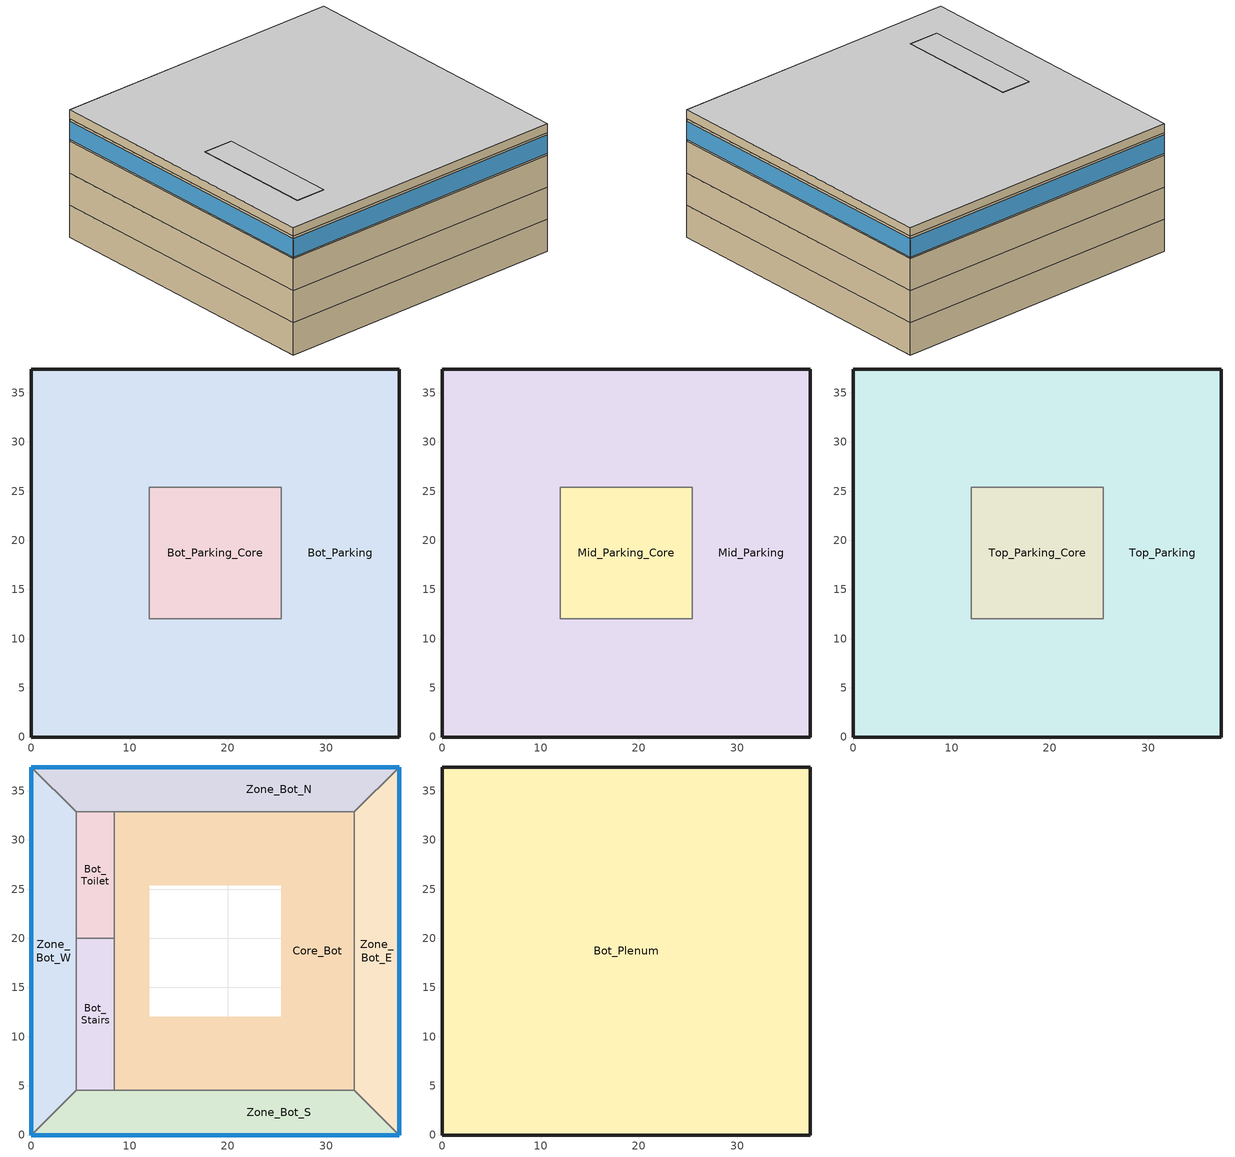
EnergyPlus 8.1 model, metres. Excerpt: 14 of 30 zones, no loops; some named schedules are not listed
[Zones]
Bot_Parking
 floor ground (SGP_Car_Park_Floor): 0,0 0,37.42 12,37.42 12,0 z0; 25.42,0 25.42,37.42 37.42,37.42 37.42,0 z0; 12,25.42 12,37.42 25.42,37.42 25.42,25.42 z0; 12,0 12,12 25.42,12 25.42,0 z0
 wall outside (SGP_Car_Park_Wall): 0,0 37.42,0 37.42,37.42 0,37.42 0,0 z0:4
 wall to Bot_Parking_Core (SGP_Infrared_Wall): 12,12 25.42,12 25.42,25.42 12,25.42 12,12 z0:4
 ceiling to Mid_Parking (SGP_Car_Park_Floor): 0,37.42 0,0 12,0 12,37.42 z4; 25.42,37.42 25.42,0 37.42,0 37.42,37.42 z4; 12,12 12,0 25.42,0 25.42,12 z4; 12,37.42 12,25.42 25.42,25.42 25.42,37.42 z4
Bot_Parking_Core
 floor ground (SGP_Car_Park_Floor): 12,12 12,25.42 25.42,25.42 25.42,12 z0
 wall to Bot_Parking (SGP_Infrared_Wall): 12,12 25.42,12 25.42,25.42 12,25.42 12,12 z0:4
 ceiling to Mid_Parking (SGP_Car_Park_Floor): 12,25.42 12,12 25.42,12 25.42,25.42 z4
Mid_Parking
 floor to Bot_Parking (SGP_Car_Park_Floor): 0,0 0,37.42 12,37.42 12,0 z4; 25.42,0 25.42,37.42 37.42,37.42 37.42,0 z4; 12,25.42 12,37.42 25.42,37.42 25.42,25.42 z4; 12,0 12,12 25.42,12 25.42,0 z4
 wall outside (SGP_Car_Park_Wall): 0,0 37.42,0 37.42,37.42 0,37.42 0,0 z4:8
 wall to Mid_Parking_Core (SGP_Infrared_Wall): 12,12 25.42,12 25.42,25.42 12,25.42 12,12 z4:8
 ceiling to Top_Parking (SGP_Car_Park_Floor): 0,37.42 0,0 12,0 12,37.42 z8; 25.42,37.42 25.42,0 37.42,0 37.42,37.42 z8; 12,12 12,0 25.42,0 25.42,12 z8; 12,37.42 12,25.42 25.42,25.42 25.42,37.42 z8
Mid_Parking_Core
 floor to Bot_Parking (SGP_Car_Park_Floor): 12,12 12,25.42 25.42,25.42 25.42,12 z4
 wall to Mid_Parking (SGP_Infrared_Wall): 12,12 25.42,12 25.42,25.42 12,25.42 12,12 z4:8
 ceiling to Top_Parking (SGP_Car_Park_Floor): 12,25.42 12,12 25.42,12 25.42,25.42 z8
Top_Parking
 floor to Mid_Parking (SGP_Car_Park_Floor): 0,0 0,37.42 12,37.42 12,0 z8; 25.42,0 25.42,37.42 37.42,37.42 37.42,0 z8; 12,25.42 12,37.42 25.42,37.42 25.42,25.42 z8; 12,0 12,12 25.42,12 25.42,0 z8
 wall outside (SGP_Car_Park_Wall): 0,0 37.42,0 37.42,37.42 0,37.42 0,0 z8:12
 wall to Top_Parking_Core (SGP_Infrared_Wall): 12,12 25.42,12 25.42,25.42 12,25.42 12,12 z8:12
Top_Parking_Core
 floor to Mid_Parking (SGP_Car_Park_Floor): 12,12 12,25.42 25.42,25.42 25.42,12 z8
 wall to Top_Parking (SGP_Infrared_Wall): 12,12 25.42,12 25.42,25.42 12,25.42 12,12 z8:12
 ceiling to Core_Bot (SGP_Car_Park_Floor): 12,25.42 12,12 25.42,12 25.42,25.42 z12
Core_Bot
 floor to Top_Parking (SGP_Floor): 12,32.84 12,4.57 8.46,4.57 8.46,32.84 z12; 32.84,32.84 32.84,4.57 25.42,4.57 25.42,32.84 z12; 25.42,12 25.42,4.57 12,4.57 12,12 z12; 25.42,32.84 25.42,25.42 12,25.42 12,32.84 z12
 wall to Zone_Bot_S (SGP_Infrared_Wall): 8.46,4.57 32.84,4.57 z12:14.8
 wall to Zone_Bot_N (SGP_Infrared_Wall): 32.84,32.84 8.46,32.84 z12:14.8
 wall to Zone_Bot_E (SGP_Infrared_Wall): 32.84,4.57 32.84,32.84 z12:14.8
 ceiling to Bot_Plenum (SGP_Drop_Ceiling): 8.46,32.84 8.46,4.57 32.84,4.57 32.84,32.84 z14.8
Zone_Bot_N
 floor to Top_Parking (SGP_Floor): 37.42,37.42 32.84,32.84 16.08,32.84 16.08,37.42 z12; 16.08,37.42 16.08,32.84 4.57,32.84 0,37.42 z12
 wall outside (SGP_Exterior_Wall): 37.42,37.42 0,37.42 z12:14.8
 wall to Zone_Bot_W (SGP_Infrared_Wall): 0,37.42 4.57,32.84 z12:14.8
 wall to Zone_Bot_E (SGP_Infrared_Wall): 32.84,32.84 37.42,37.42 z12:14.8
 window (SGP_SinglepaneWindow): 37.42,37.42 0,37.42 z12.2:14.5
 ceiling to Bot_Plenum (SGP_Drop_Ceiling): 0,37.42 4.57,32.84 32.84,32.84 37.42,37.42 z14.8
Zone_Bot_E
 floor to Top_Parking (SGP_Floor): 37.42,37.42 37.42,0 32.84,4.57 32.84,32.84 z12
 wall outside (SGP_Exterior_Wall): 37.42,0 37.42,37.42 z12:14.8
 wall to Zone_Bot_S (SGP_Infrared_Wall): 32.84,4.57 37.42,0 z12:14.8
 window (SGP_DoublepaneWindow): 37.42,0 37.42,37.42 z12.2:14.5
 ceiling to Bot_Plenum (SGP_Drop_Ceiling): 32.84,32.84 32.84,4.57 37.42,0 37.42,37.42 z14.8
Zone_Bot_S
 floor to Top_Parking (SGP_Floor): 16.08,4.57 16.08,0 0,0 4.57,4.57 z12; 32.84,4.57 37.42,0 16.08,0 16.08,4.57 z12
 wall outside (SGP_Exterior_Wall): 0,0 37.42,0 z12:14.8
 wall to Zone_Bot_W (SGP_Infrared_Wall): 4.57,4.57 0,0 z12:14.8
 window (SGP_SinglepaneWindow): 0,0 37.42,0 z12.2:14.5
 ceiling to Bot_Plenum (SGP_Drop_Ceiling): 4.57,4.57 0,0 37.42,0 32.84,4.57 z14.8
Zone_Bot_W
 floor to Top_Parking (SGP_Floor): 4.57,32.84 4.57,4.57 0,0 0,37.42 z12
 wall outside (SGP_Exterior_Wall): 0,37.42 0,0 z12:14.8
 window (SGP_DoublepaneWindow): 0,37.42 0,0 z12.2:14.5
 ceiling to Bot_Plenum (SGP_Drop_Ceiling): 0,37.42 0,0 4.57,4.57 4.57,32.84 z14.8
Bot_Toilet
 floor to Top_Parking (SGP_Floor): 8.46,32.84 8.46,19.99 4.57,19.99 4.57,32.84 z12
 wall to Bot_Stairs (SGP_Brick_Wall): 4.57,19.99 8.46,19.99 z12:14.8
 wall to Zone_Bot_N (SGP_Brick_Wall): 8.46,32.84 4.57,32.84 z12:14.8
 wall to Core_Bot (SGP_Brick_Wall): 8.46,19.99 8.46,32.84 z12:14.8
 wall to Zone_Bot_W (SGP_Brick_Wall): 4.57,32.84 4.57,19.99 z12:14.8
 ceiling to Bot_Plenum (SGP_Ceiling): 4.57,32.84 4.57,19.99 8.46,19.99 8.46,32.84 z14.8
Bot_Stairs
 floor to Top_Parking (SGP_Floor): 8.46,19.99 8.46,4.57 4.57,4.57 4.57,19.99 z12
 wall to Zone_Bot_S (SGP_Brick_Wall): 4.57,4.57 8.46,4.57 z12:14.8
 wall to Core_Bot (SGP_Brick_Wall): 8.46,4.57 8.46,19.99 z12:14.8
 wall to Zone_Bot_W (SGP_Brick_Wall): 4.57,19.99 4.57,4.57 z12:14.8
 wall to Bot_Plenum (SGP_Brick_Wall): 4.57,4.57 8.46,4.57 8.46,19.99 4.57,19.99 4.57,4.57 z14.8:15.9
 ceiling to Bot_Plenum (SGP_Ceiling): 4.57,19.99 4.57,4.57 8.46,4.57 8.46,19.99 z15.9
Bot_Plenum
 wall outside (SGP_Exterior_Wall): 37.42,37.42 0,37.42 0,0 37.42,0 37.42,37.42 z14.8:15.9
 ceiling adiabatic (SGP_Ceiling): 0,37.42 0,0 37.42,0 37.42,37.42 z15.9
[Building]
Large_Office: North Axis=0; Terrain=City; Loads Convergence Tolerance Value=0.04; Temperature Convergence Tolerance Value=0.2; Solar Distribution=FullInteriorAndExterior; Maximum Number of Warmup Days=40; Minimum Number of Warmup Days=6
[Site:Location]
Singapore_SGP_Design_Conditions: Latitude=1.37; Longitude=103.98; Time Zone=8; Elevation=16
[SizingPeriod:DesignDay] Day of Month=21; Day Type=SummerDesignDay; Maximum DryBulb Temperature=33.3; Daily DryBulb Temperature Range=5.5; DryBulb Temperature Range Modifier Type=DefaultMultipliers; Humidity Condition Type=Wetbulb; Wetbulb or DewPoint at Maximum DryBulb=27.8; Barometric Pressure=101133; Wind Speed=4.1; Wind Direction=30; Rain Indicator=No; Snow Indicator=No; Daylight Saving Time Indicator=No; Solar Model Indicator=ASHRAEtau; ASHRAE Clear Sky Optical Depth for Beam Irradiance taub=0.494; ASHRAE Clear Sky Optical Depth for Diffuse Irradiance taud=2.03
Name | Month
SGP_Design_Day_Feb | 2
SGP_Design_Day_Apr | 4
SGP_Design_Day_Jun | 6
SGP_Design_Day_Aug | 8
[Site:GroundTemperature:BuildingSurface]
27.55, 28.03, 28.32, 28.42, 28.26, 27.88, 27.4, 26.92, 26.59, 26.51, 26.68, 27.05
[Site:WatermainsTemperature]
Calculation Method=Correlation; Annual Average Outdoor Air Temperature=26.98; Maximum Difference In Monthly Average Outdoor Air Temperatures=1.7
[Material] Thermal Absorptance=0.9; Solar Absorptance=0.7
Name | Roughness | Thickness | Conductivity | Density | Specific Heat | Visible Absorptance
SGP_Aluminum_Shadow_Box_3mm | Smooth | 0.003 | 211 | 2672 | 900 | 0.7
SGP_Concrete_200mm | MediumRough | 0.2 | 1.442 | 2400 | 832 | 0.7
SGP_Concrete_150mm | MediumRough | 0.15 | 1.442 | 2400 | 832 | 0.7
SGP_Concrete_100mm | MediumRough | 0.1 | 1.442 | 2400 | 832 | 0.7
SGP_Semi_Rigid_Insulation_75mm | MediumSmooth | 0.075 | 0.0335 | 180 | 840 | 0.7
SGP_Wood_150mm | MediumRough | 0.15 | 0.125 | 608 | 1210 | 0.7
SGP_Covered_Brick_100mm | Rough | 0.1 | 0.807 | 1760 | 843 | 0.7
SGP_Ceiling_Tile_15mm | MediumSmooth | 0.015 | 0.057 | 288 | 1339 | 0.2
SGP_Glass_6mm | Smooth | 0.006 | 1.053 | 2500 | 840 | 0.7
[Material:NoMass]
SGP_Carpet: Roughness=VeryRough; Thermal Resistance=0.217; Thermal Absorptance=0.9; Solar Absorptance=0.7; Visible Absorptance=0.7
[Material:InfraredTransparent]
SGP_IRTMaterial
[Material:AirGap]
SGP_Air_Gap_150mm: Thermal Resistance=0.16
[WindowMaterial:Glazing] Optical Data Type=SpectralAverage; Thickness=0.006; Infrared Transmittance at Normal Incidence=0; Front Side Infrared Hemispherical Emissivity=0.84; Conductivity=0.9; Dirt Correction Factor for Solar and Visible Transmittance=1; Solar Diffusing=No; Youngs modulus=7.2e+10; Poissons ratio=0.22
Name | Solar Transmittance at Normal Incidence | Front Side Solar Reflectance at Normal Incidence | Back Side Solar Reflectance at Normal Incidence | Visible Transmittance at Normal Incidence | Front Side Visible Reflectance at Normal Incidence | Back Side Visible Reflectance at Normal Incidence | Back Side Infrared Hemispherical Emissivity
SGP_Ref_D_Tint_6mm | 0.3 | 0.14 | 0.36 | 0.25 | 0.18 | 0.45 | 0.82
SGP_Ref_B_Clear_Lo_6mm | 0.15 | 0.22 | 0.38 | 0.2 | 0.23 | 0.33 | 0.58
SGP_Clear_6mm | 0.775 | 0.071 | 0.071 | 0.881 | 0.08 | 0.08 | 0.84
[WindowMaterial:Gas]
SGP_Argon_13mm: Gas Type=Argon; Thickness=0.013
[Construction]
SGP_Exterior_Wall: SGP_Glass_6mm, SGP_Air_Gap_150mm, SGP_Aluminum_Shadow_Box_3mm, SGP_Semi_Rigid_Insulation_75mm
SGP_Car_Park_Wall: SGP_Concrete_150mm
SGP_Car_Park_Floor: SGP_Concrete_200mm
SGP_Infrared_Wall: SGP_IRTMaterial
SGP_SinglepaneWindow: SGP_Ref_D_Tint_6mm
SGP_DoublepaneWindow: SGP_Ref_B_Clear_Lo_6mm, SGP_Argon_13mm, SGP_Clear_6mm
SGP_Floor: SGP_Concrete_100mm, SGP_Carpet
SGP_Ceiling: SGP_Carpet, SGP_Concrete_100mm
SGP_Drop_Ceiling: SGP_Ceiling_Tile_15mm
SGP_Brick_Wall: SGP_Covered_Brick_100mm
SGP_InteriorFurnishings: SGP_Wood_150mm
[Zone] Multiplier=1
Name | Type | Ceiling Height | Volume | Floor Area | Part of Total Floor Area
Core_Bot; Zone_Bot_N; Zone_Bot_E; Zone_Bot_S; Zone_Bot_W; Bot_Toilet; Bot_Stairs | 1 | AutoCalculate | AutoCalculate | AutoCalculate | Yes
Bot_Plenum |  | AutoCalculate | 1474 | 1340 | No
Bot_Parking; Mid_Parking; Top_Parking | 1 | 3.8 | 4758 | 1220 | No
Bot_Parking_Core; Mid_Parking_Core; Top_Parking_Core | 1 | 3.8 | 702 | 180 | No
[InternalMass] Construction=SGP_InteriorFurnishings
Name | Zone | Surface Area
Core_Bot_InternalMass | Core_Bot | 1683.89
Zone_Bot_N_InternalMass | Zone_Bot_N | 324.028
Zone_Bot_E_InternalMass | Zone_Bot_E | 324.028
Zone_Bot_S_InternalMass | Zone_Bot_S | 324.028
Zone_Bot_W_InternalMass | Zone_Bot_W | 324.028
[Shading:Overhang] Height above Window or Door=0; Tilt Angle from WindowDoor=90; Left extension from WindowDoor Width=0; Right extension from WindowDoor Width=0; Depth=0.6
Name | Window or Door
Zone_Bot_N_Wall_N_Shade | Zone_Bot_N_Wall_N_Window
Zone_Bot_E_Wall_E_Shade | Zone_Bot_E_Wall_E_Window
Zone_Bot_S_Wall_S_Shade | Zone_Bot_S_Wall_S_Window
Zone_Bot_W_Wall_W_Shade | Zone_Bot_W_Wall_W_Window
Zone_Mid_N_Wall_N_Shade | Zone_Mid_N_Wall_N_Window
Zone_Mid_E_Wall_E_Shade | Zone_Mid_E_Wall_E_Window
Zone_Mid_S_Wall_S_Shade | Zone_Mid_S_Wall_S_Window
Zone_Mid_W_Wall_W_Shade | Zone_Mid_W_Wall_W_Window
Zone_Top_N_Wall_N_Shade | Zone_Top_N_Wall_N_Window
Zone_Top_E_Wall_E_Shade | Zone_Top_E_Wall_E_Window
Zone_Top_S_Wall_S_Shade | Zone_Top_S_Wall_S_Window
Zone_Top_W_Wall_W_Shade | Zone_Top_W_Wall_W_Window
[People] Number of People Schedule=Sch_Occupancy; Number of People Calculation Method=Area/Person; Zone Floor Area per Person=10; Fraction Radiant=0.58; Sensible Heat Fraction=AutoCalculate; Activity Level Schedule=Sch_Activity; Enable ASHRAE 55 Comfort Warnings=No; Mean Radiant Temperature Calculation Type=ZoneAveraged; Work Efficiency Schedule=Sch_Work_Eff; Clothing Insulation Calculation Method=ClothingInsulationSchedule; Clothing Insulation Schedule=Sch_Clothing; Air Velocity Schedule=Sch_Air_Velo; Thermal Comfort Model 1 Type=Fanger
Name | Zone or ZoneList
Core_Bot | Core_Bot
Zone_Bot_N | Zone_Bot_N
Zone_Bot_E | Zone_Bot_E
Zone_Bot_S | Zone_Bot_S
Zone_Bot_W | Zone_Bot_W
[Lights] Design Level Calculation Method=Watts/Area; Return Air Fraction=0; Fraction Radiant=0.37; Fraction Visible=0.18; Fraction Replaceable=1; Return Air Fraction Calculated from Plenum Temperature=No
Name | Zone or ZoneList | Schedule | Watts per Zone Floor Area | EndUse Subcategory | Return Air Fraction Function of Plenum Temperature Coefficient 1 | Return Air Fraction Function of Plenum Temperature Coefficient 2
Core_Bot_Lights | Core_Bot | Sch_Lighting_Offices&Toilets | 15 | General_Lights
Zone_Bot_N_Lights | Zone_Bot_N | Sch_Lighting_Offices&Toilets | 15 | General_Lights
Zone_Bot_E_Lights | Zone_Bot_E | Sch_Lighting_Offices&Toilets | 15 | General_Lights
Zone_Bot_S_Lights | Zone_Bot_S | Sch_Lighting_Offices&Toilets | 15 | General_Lights
Zone_Bot_W_Lights | Zone_Bot_W | Sch_Lighting_Offices&Toilets | 15 | General_Lights
Bot_Parking_Lights | Bot_Parking | Sch_Lighting_Carpark | 5 | Parking_Lights | 0 | 0
Bot_Parking_Core_Lights | Bot_Parking_Core | Sch_Lighting_Carpark | 5 | Parking_Lights | 0 | 0
Mid_Parking_Lights | Mid_Parking | Sch_Lighting_Carpark | 5 | Parking_Lights | 0 | 0
Mid_Parking_Core_Lights | Mid_Parking_Core | Sch_Lighting_Carpark | 5 | Parking_Lights | 0 | 0
Top_Parking_Lights | Top_Parking | Sch_Lighting_Carpark | 5 | Parking_Lights | 0 | 0
Top_Parking_Core_Lights | Top_Parking_Core | Sch_Lighting_Carpark | 5 | Parking_Lights | 0 | 0
Bot_Stairs_Lights | Bot_Stairs | Sch_Lighting_Staircase | 6 | General_Lights | 0 | 0
Bot_Toilet_Lights | Bot_Toilet | Sch_Lighting_Offices&Toilets | 10 | General_Lights | 0 | 0
[ElectricEquipment] Schedule=Sch_Equipment; Design Level Calculation Method=Watts/Area; Watts per Zone Floor Area=14; Fraction Latent=0; Fraction Radiant=0.3; Fraction Lost=0; EndUse Subcategory=MiscPlug
Name | Zone or ZoneList
Core_Bot_MiscPlug_Equip | Core_Bot
Zone_Bot_N_MiscPlug_Equip | Zone_Bot_N
Zone_Bot_E_MiscPlug_Equip | Zone_Bot_E
Zone_Bot_S_MiscPlug_Equip | Zone_Bot_S
Zone_Bot_W_MiscPlug_Equip | Zone_Bot_W
[ZoneInfiltration:DesignFlowRate] Schedule=Sch_Infiltration; Design Flow Rate Calculation Method=AirChanges/Hour; Air Changes per Hour=0.2; Constant Term Coefficient=1; Temperature Term Coefficient=0; Velocity Term Coefficient=0; Velocity Squared Term Coefficient=0
Name | Zone or ZoneList
Zone_Bot_N_Infiltration | Zone_Bot_N
Zone_Bot_S_Infiltration | Zone_Bot_S
Zone_Bot_E_Infiltration | Zone_Bot_E
Zone_Bot_W_Infiltration | Zone_Bot_W
[ZoneVentilation:DesignFlowRate] Design Flow Rate Calculation Method=AirChanges/Hour; Velocity Squared Term Coefficient=0; Minimum Indoor Temperature=-100; Maximum Indoor Temperature=100; Delta Temperature=-100; Minimum Outdoor Temperature=-100; Maximum Outdoor Temperature=100; Maximum Wind Speed=40
Name | Zone or ZoneList | Schedule | Air Changes per Hour | Ventilation Type | Fan Pressure Rise | Fan Total Efficiency | Constant Term Coefficient | Temperature Term Coefficient | Velocity Term Coefficient
Bot_Parking_Core_Exhaust_Fan | Bot_Parking_Core | Sch_Always_On | 1.2 | Exhaust | 800 | 0.65 | 1 | 0 | 0
Bot_Parking_Natural_Vent | Bot_Parking | Sch_Always_On | 6 | Natural | 0 | 1 | 0.606 | 0.0202 | 0.000598
Mid_Parking_Core_Exhaust_Fan | Mid_Parking_Core | Sch_Always_On | 1.2 | Exhaust | 800 | 0.65 | 1 | 0 | 0
Mid_Parking_Natural_Vent | Mid_Parking | Sch_Always_On | 6 | Natural | 0 | 1 | 0.606 | 0.0202 | 0.000598
Top_Parking_Core_Exhaust_Fan | Top_Parking_Core | Sch_Always_On | 1.2 | Exhaust | 800 | 0.65 | 1 | 0 | 0
Top_Parking_Natural_Vent | Top_Parking | Sch_Always_On | 6 | Natural | 0 | 1 | 0.606 | 0.0202 | 0.000598
Bot_Stairs_Ventilation | Bot_Stairs | Sch_ACMV | 4 | Exhaust | 600 | 0.65 | 1 | 0 | 0
[ZoneMixing]
Bot_Toilet_Mixing: Zone=Bot_Toilet; Schedule=Sch_ACMV; Design Flow Rate Calculation Method=Flow/Zone; Design Flow Rate=0.388889; Source Zone=Core_Bot; Delta Temperature=0
[ZoneCrossMixing] Schedule=Sch_Always_On; Design Flow Rate Calculation Method=AirChanges/Hour; Air Changes per Hour=1.2; Delta Temperature=0
Name | Zone | Source Zone
Bot_Parking_Core_CrossMix | Bot_Parking_Core | Bot_Parking
Mid_Parking_Core_CrossMix | Mid_Parking_Core | Mid_Parking
Top_Parking_Core_CrossMix | Top_Parking_Core | Top_Parking
[Exterior:Lights] Control Option=ScheduleNameOnly; EndUse Subcategory=ExteriorLights
Name | Schedule | Design Level
Exterior_Facade_Lights | Sch_ExteriorFacadeLights | 17850
Exterior_Walkway_Lights | Sch_ExteriorWalkwayLights | 4000
[Exterior:FuelEquipment] Fuel Use Type=Electricity
Name | Schedule | Design Level | EndUse Subcategory
Misc_Pumps | Sch_MiscPumps | 2933.3 | MiscPumps
LiFTs | Sch_LiFTs | 270000 | LiFTs
ElecRoomVent | Sch_Always_On | 12000 | ElecAndMechRoomVent
MechRoomVent | Sch_Chiller | 16000 | ElecAndMechRoomVent
[Zone equipment]
Bot_Toilet: Bot_Toilet_Exhaust_Fan
[Fan:ZoneExhaust] Availability Schedule=Sch_ACMV; Fan Total Efficiency=0.65; Maximum Flow Rate=0.388889; EndUse Subcategory=Toilet_Exhaust_Fan; System Availability Manager Coupling Mode=Coupled; Balanced Exhaust Fraction Schedule=Sch_Always_On
Name | Pressure Rise
Bot_Toilet_Exhaust_Fan; Top_Toilet_Exhaust_Fan | 800
Mid_Toilet_Exhaust_Fan | 12000
[AirLoopHVAC:ReturnPlenum]
Groundfloor_Return_Plenum: Zone=Bot_Plenum
[Schedule:Compact]
Sch_Activity: Through: 12/31, For: AllDays, Until: 24:00, 130
Sch_Work_Eff: Through: 12/31, For: AllDays, Until: 24:00, 0
Sch_Air_Velo: Through: 12/31, For: AllDays, Until: 24:00, 0.2
Sch_Clothing: Through: 04/30, For: AllDays, Until: 24:00, 0.5, Through: 09/30, For: AllDays, Until: 24:00, 0.5, Through: 12/31, For: AllDays, Until: 24:00, 0.5
Sch_Occupancy: Through: 12/31, For: Weekdays, Until: 01:00, 0, Until: 02:00, 0, Until: 03:00, 0, Until: 04:00, 0, Until: 05:00, 0, Until: 06:00, 0, Until: 07:00, 0, Until: 08:00, 0.5, Until: 09:00, 0.95, Until: 10:00, 0.95, Until: 11:00, 0.95, Until: 12:00, 0.95, Until: 13:00, 0.5, Until: 14:00, 0.95, Until: 15:00, 0.95, Until: 16:00, 0.95, Until: 17:00, 0.95, Until: 18:00, 0.5, Until: 19:00, 0.05, Until: 20:00, 0, Until: 21:00, 0, Until: 22:00, 0, Until: 23:00, 0, Until: 24:00, 0, For: Saturday, Until: 01:00, 0, Until: 02:00, 0, Until: 03:00, 0, Until: 04:00, 0, Until: 05:00, 0, Until: 06:00, 0, Until: 07:00, 0.1, Until: 08:00, 0.1, Until: 09:00, 0.3, Until: 10:00, 0.3, Until: 11:00, 0.3, Until: 12:00, 0.1, Until: 13:00, 0, Until: 14:00, 0, Until: 15:00, 0, Until: 16:00, 0, Until: 17:00, 0, Until: 18:00, 0, Until: 19:00, 0, Until: 20:00, 0, Until: 21:00, 0, Until: 22:00, 0, Until: 23:00, 0, Until: 24:00, 0, For: Sunday Holidays, Until: 01:00, 0, Until: 02:00, 0, Until: 03:00, 0, Until: 04:00, 0, Until: 05:00, 0, Until: 06:00, 0, Until: 07:00, 0, Until: 08:00, 0, Until: 09:00, 0, Until: 10:00, 0, Until: 11:00, 0, Until: 12:00, 0, Until: 13:00, 0, Until: 14:00, 0, Until: 15:00, 0, Until: 16:00, 0, Until: 17:00, 0, Until: 18:00, 0, Until: 19:00, 0, Until: 20:00, 0, Until: 21:00, 0, Until: 22:00, 0, Until: 23:00, 0, Until: 24:00, 0, For: SummerDesignDay AllOtherDays, Until: 01:00, 0, Until: 02:00, 0, Until: 03:00, 0, Until: 04:00, 0, Until: 05:00, 0, Until: 06:00, 0, Until: 07:00, 0, Until: 08:00, 1, Until: 09:00, 1, Until: 10:00, 1, Until: 11:00, 1, Until: 12:00, 1, Until: 13:00, 1, Until: 14:00, 1, Until: 15:00, 1, Until: 16:00, 1, Until: 17:00, 1, Until: 18:00, 0, Until: 19:00, 0, Until: 20:00, 0, Until: 21:00, 0, Until: 22:00, 0, Until: 23:00, 0, Until: 24:00, 0
